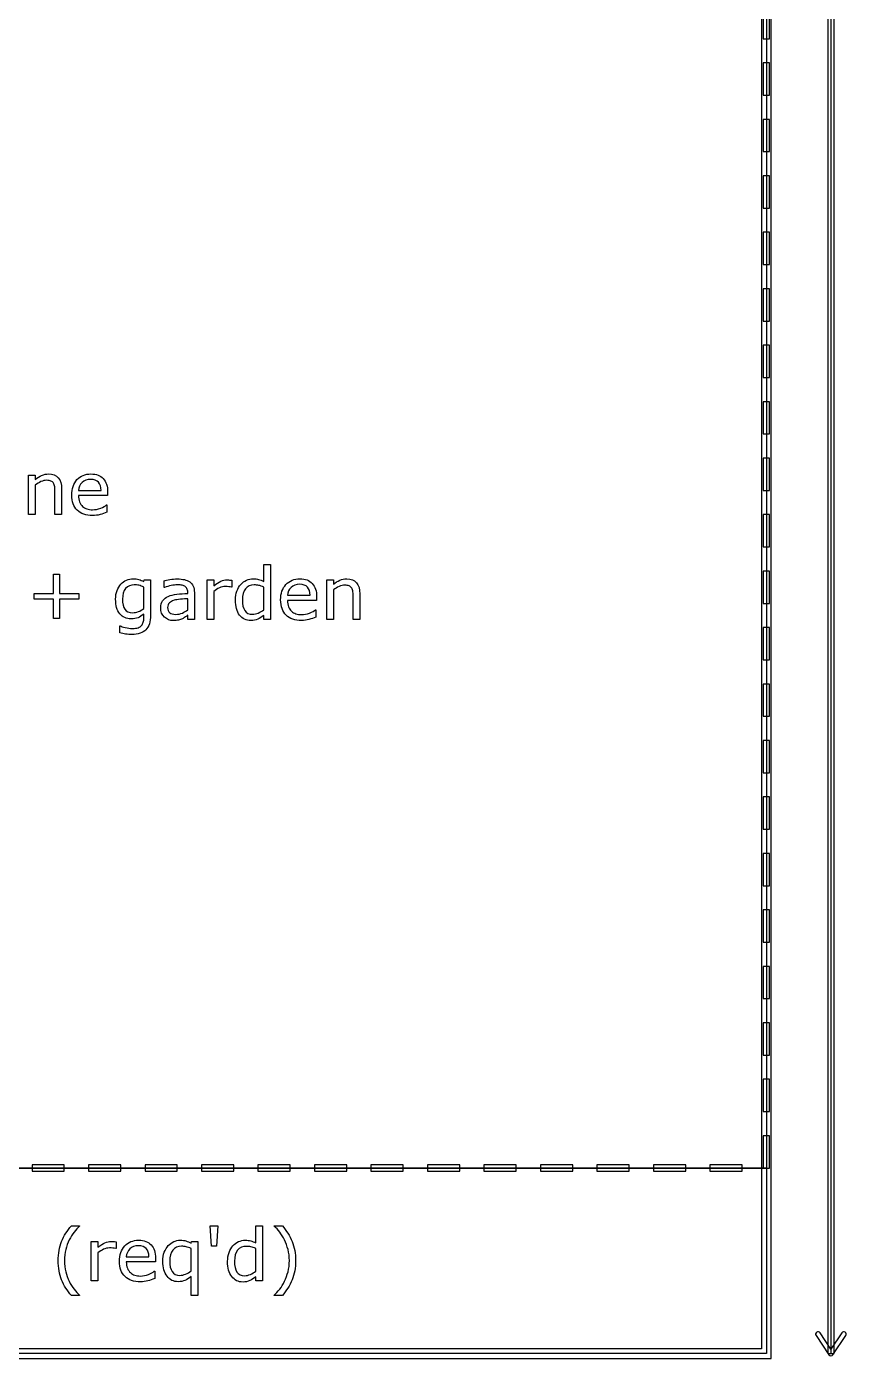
# Model space of a CAD drawing. Extents: x -13 to 750, y 12 to 2314.
# Drawn here: x 176.3 to 277.9, y 1266.3 to 1431.4 of the extents above; entities that cross this region are included whole.
import ezdxf

# ---------------------------------------------------------------- set-up
doc = ezdxf.new("R2010")
doc.units = 0
doc.layers.get('0').update_dxf_attribs({"linetype": 'CONTINUOUS'})

msp = doc.modelspace()

# ---------------------------------------------------------------- linework, layer by layer
at = {"color": 7}
for points in [[(43.400391, 1718.48961), (43.400391, 1266.2904), (268.59961, 1266.2904), (268.59961, 1718.48961)], [(44.599609, 1717.29039), (267.40039, 1717.29039), (267.40039, 1267.4896), (44.599609, 1267.4896)], [(275.59961, 1717.89), (275.59961, 1266.89), (276.40039, 1266.89), (276.40039, 1717.89)], [(44, 1433.89), (268, 1433.89), (268, 1289.89), (44, 1289.89)], [(267.59961, 1433.89), (267.59961, 1429.89), (268.40039, 1429.89), (268.40039, 1433.89)], [(267.59961, 1426.89), (267.59961, 1422.89), (268.40039, 1422.89), (268.40039, 1426.89)], [(267.59961, 1419.89), (267.59961, 1415.89), (268.40039, 1415.89), (268.40039, 1419.89)], [(267.59961, 1412.89), (267.59961, 1408.89), (268.40039, 1408.89), (268.40039, 1412.89)], [(267.59961, 1405.89), (267.59961, 1401.89), (268.40039, 1401.89), (268.40039, 1405.89)], [(267.59961, 1398.89), (267.59961, 1394.89), (268.40039, 1394.89), (268.40039, 1398.89)], [(267.59961, 1391.89), (267.59961, 1387.89), (268.40039, 1387.89), (268.40039, 1391.89)], [(267.59961, 1384.89), (267.59961, 1380.89), (268.40039, 1380.89), (268.40039, 1384.89)], [(267.59961, 1377.89), (267.59961, 1373.89), (268.40039, 1373.89), (268.40039, 1377.89)], [(267.59961, 1370.89), (267.59961, 1366.89), (268.40039, 1366.89), (268.40039, 1370.89)], [(267.59961, 1363.89), (267.59961, 1359.89), (268.40039, 1359.89), (268.40039, 1363.89)], [(182.79565, 1360.40367), (180.40063, 1360.40367), (180.40063, 1358.00865), (179.67114, 1358.00865), (179.67114, 1360.40367), (177.27612, 1360.40367), (177.27612, 1361.1068), (179.67114, 1361.1068), (179.67114, 1363.50182), (180.40063, 1363.50182), (180.40063, 1361.1068), (182.79565, 1361.1068)], [(190.85083, 1359.2391)], [(196.29565, 1359.09852)], [(205.70435, 1359.09847)], [(267.59961, 1356.89), (267.59961, 1352.89), (268.40039, 1352.89), (268.40039, 1356.89)], [(267.59961, 1349.89), (267.59961, 1345.89), (268.40039, 1345.89), (268.40039, 1349.89)], [(267.59961, 1342.89), (267.59961, 1338.89), (268.40039, 1338.89), (268.40039, 1342.89)], [(267.59961, 1335.89), (267.59961, 1331.89), (268.40039, 1331.89), (268.40039, 1335.89)], [(267.59961, 1328.89), (267.59961, 1324.89), (268.40039, 1324.89), (268.40039, 1328.89)], [(267.59961, 1321.89), (267.59961, 1317.89), (268.40039, 1317.89), (268.40039, 1321.89)], [(267.59961, 1314.89), (267.59961, 1310.89), (268.40039, 1310.89), (268.40039, 1314.89)], [(267.59961, 1307.89), (267.59961, 1303.89), (268.40039, 1303.89), (268.40039, 1307.89)], [(267.59961, 1300.89), (267.59961, 1296.89), (268.40039, 1296.89), (268.40039, 1300.89)], [(267.59961, 1293.89), (267.59961, 1289.89), (268.40039, 1289.89), (268.40039, 1293.89)], [(44, 1289.89), (268, 1289.89), (268, 1266.89), (44, 1266.89)], [(177, 1290.2904), (177, 1289.4896), (181, 1289.4896), (181, 1290.2904)], [(184, 1290.2904), (184, 1289.4896), (188, 1289.4896), (188, 1290.2904)], [(191, 1290.2904), (191, 1289.4896), (195, 1289.4896), (195, 1290.2904)], [(198, 1290.2904), (198, 1289.4896), (202, 1289.4896), (202, 1290.2904)], [(205, 1290.2904), (205, 1289.4896), (209, 1289.4896), (209, 1290.2904)], [(212, 1290.2904), (212, 1289.4896), (216, 1289.4896), (216, 1290.2904)], [(219, 1290.2904), (219, 1289.4896), (223, 1289.4896), (223, 1290.2904)], [(226, 1290.2904), (226, 1289.4896), (230, 1289.4896), (230, 1290.2904)], [(233, 1290.2904), (233, 1289.4896), (237, 1289.4896), (237, 1290.2904)], [(240, 1290.2904), (240, 1289.4896), (244, 1289.4896), (244, 1290.2904)], [(247, 1290.2904), (247, 1289.4896), (251, 1289.4896), (251, 1290.2904)], [(254, 1290.2904), (254, 1289.4896), (258, 1289.4896), (258, 1290.2904)], [(261, 1290.2904), (261, 1289.4896), (265, 1289.4896), (265, 1290.2904)], [(200.0376, 1282.7279), (199.84863, 1280.1835), (199.25098, 1280.1835), (199.06201, 1282.7279)], [(274.23437, 1269.5404)]]:
    msp.add_lwpolyline(points, close=True, dxfattribs=at)
for points in [[(276, 1717.89), (276, 1266.89)], [(177.39263, 1374.55506), (177.39263, 1370.89), (176.56646, 1370.89), (176.56646, 1375.79869), (177.39263, 1375.79869), (177.39263, 1375.25377)], [(180.6709, 1370.89), (179.84473, 1370.89), (179.84473, 1373.68492)], [(180.67095, 1374.07604), (180.6709, 1370.89)], [(182.75391, 1373.89146), (185.56641, 1373.89146)], [(186.37056, 1373.70689), (186.37061, 1373.25865)], [(186.37061, 1373.25865), (182.75391, 1373.25865)], [(186.22998, 1372.08971), (186.27388, 1372.08971), (186.27388, 1371.18883)], [(205.70435, 1362.60093), (205.70435, 1364.72788), (206.53052, 1364.72788), (206.53052, 1357.89)], [(190.85077, 1362.58771), (190.90347, 1362.79865), (191.67691, 1362.79865), (191.677, 1358.44811)], [(193.42603, 1361.85392), (193.38213, 1361.85392), (193.38213, 1362.69327)], [(199.53447, 1361.37486), (199.53447, 1357.89), (198.7083, 1357.89), (198.7083, 1362.79869), (199.53447, 1362.79869), (199.53447, 1362.07359)], [(201.77129, 1362.74599), (201.77124, 1361.89781)], [(214.34394, 1361.55506), (214.34394, 1357.89), (213.51777, 1357.89), (213.51777, 1362.79869), (214.34394, 1362.79869), (214.34394, 1362.25377)], [(190.85083, 1359.23912), (190.85083, 1361.91539)], [(196.29565, 1361.13317), (196.29565, 1361.26062)], [(196.29565, 1359.0985), (196.29565, 1360.4652)], [(197.11748, 1361.22109), (197.11743, 1357.89)], [(201.77124, 1361.89781), (201.72734, 1361.89781)], [(205.70435, 1359.0985), (205.70435, 1361.91539)], [(208.64868, 1360.89146), (211.46118, 1360.89146)], [(212.26534, 1360.70689), (212.26538, 1360.25865)], [(217.62231, 1357.89), (216.79614, 1357.89), (216.79614, 1360.68492)], [(217.62226, 1361.07604), (217.62231, 1357.89)], [(212.26538, 1360.25865), (208.64868, 1360.25865)], [(212.12476, 1359.08971), (212.16866, 1359.08971), (212.16866, 1358.18883)], [(190.85077, 1358.1097), (190.85077, 1358.55794)], [(197.11743, 1357.89), (196.29565, 1357.89), (196.29565, 1358.41295)], [(206.53052, 1357.89), (205.70435, 1357.89), (205.70435, 1358.40416)], [(187.87134, 1356.24202), (187.87134, 1357.08577), (187.91524, 1357.08577)], [(181.87939, 1282.7279), (182.88574, 1282.7279), (182.88574, 1282.6839)], [(204.72656, 1280.6004), (204.72656, 1282.7274), (205.55273, 1282.7274), (205.55273, 1275.89)], [(207.01172, 1282.684), (207.01172, 1282.728), (208.01807, 1282.728)], [(185.17094, 1279.3754), (185.17094, 1275.89), (184.34477, 1275.89), (184.34477, 1280.7987), (185.17094, 1280.7987), (185.17094, 1280.0736)], [(187.40771, 1279.8978), (187.36381, 1279.8978)], [(187.40775, 1280.7457), (187.40771, 1279.8978)], [(196.70215, 1280.5877), (196.75485, 1280.7986), (197.52829, 1280.7986), (197.52832, 1274.0795)], [(196.70215, 1277.138), (196.70215, 1279.9154)], [(204.72656, 1277.0985), (204.72656, 1279.9154)], [(188.67773, 1278.8915), (191.49023, 1278.8915)], [(192.29443, 1278.2587), (188.67773, 1278.2587)], [(192.29439, 1278.7069), (192.29443, 1278.2587)], [(209.65723, 1278.4038), (209.65723, 1278.4037)], [(192.15381, 1277.0897), (192.19771, 1277.0897), (192.19771, 1276.1888)], [(196.70215, 1277.1385), (196.70215, 1277.138)], [(197.52832, 1274.0795), (196.70215, 1274.0795), (196.70215, 1276.4437)], [(204.72656, 1277.0983), (204.72656, 1277.0985)], [(205.55273, 1275.89), (204.72656, 1275.89), (204.72656, 1276.4042)], [(182.88574, 1274.0795), (181.87939, 1274.0795)], [(182.88574, 1274.1234), (182.88574, 1274.0795)], [(208.01807, 1274.0795), (207.01172, 1274.0795), (207.01172, 1274.1235)], [(274.15037, 1269.1244), (275.74998, 1266.724)], [(277.34958, 1269.4564), (276, 1267.431), (274.65039, 1269.4564)], [(276.24998, 1266.724), (277.84959, 1269.1244)]]:
    msp.add_lwpolyline(points, dxfattribs=at)
for points in [[(177.39263, 1375.25377), (177.650443, 1375.467637), (177.917043, 1375.63463), (178.19243, 1375.75475)], [(178.19243, 1375.75475), (178.467823, 1375.874863), (178.75054, 1375.93492), (179.04058, 1375.93492)], [(179.04058, 1375.93492), (179.570853, 1375.93492), (179.97515, 1375.775253), (180.25347, 1375.45592)], [(180.25347, 1375.45592), (180.53179, 1375.13658), (180.67095, 1374.67662), (180.67095, 1374.07604)], [(182.56929, 1375.2274), (183.008743, 1375.69908), (183.58589, 1375.93492), (184.30073, 1375.93492)], [(184.30073, 1375.93492), (184.962843, 1375.93492), (185.47261, 1375.74156), (185.83003, 1375.35484)], [(185.83003, 1375.35484), (186.190383, 1374.968127), (186.37056, 1374.41881), (186.37056, 1373.70689)], [(178.10015, 1374.98133), (177.854057, 1374.870003), (177.618217, 1374.727913), (177.39263, 1374.55506)], [(178.80767, 1375.14832), (178.582083, 1375.14832), (178.346243, 1375.092657), (178.10015, 1374.98133)], [(179.3438, 1375.05602), (179.206107, 1375.117553), (179.027397, 1375.14832), (178.80767, 1375.14832)], [(179.66021, 1374.78355), (179.586963, 1374.906603), (179.481493, 1374.997427), (179.3438, 1375.05602)], [(179.80523, 1374.31773), (179.77883, 1374.51695), (179.73049, 1374.672223), (179.66021, 1374.78355)], [(179.84473, 1373.68492), (179.84473, 1373.910507), (179.831563, 1374.121443), (179.80523, 1374.31773)], [(181.9145, 1373.31578), (181.9145, 1374.118513), (182.132763, 1374.75572), (182.56929, 1375.2274)], [(183.19775, 1374.86266), (182.93701, 1374.601913), (182.789063, 1374.27818), (182.75391, 1373.89146)], [(184.25684, 1375.25377), (183.814453, 1375.25377), (183.461423, 1375.1234), (183.19775, 1374.86266)], [(185.23682, 1374.89781), (185.022953, 1375.135117), (184.696293, 1375.25377), (184.25684, 1375.25377)], [(185.56641, 1373.89146), (185.563743, 1374.32506), (185.45388, 1374.66051), (185.23682, 1374.89781)], [(182.60005, 1371.43492), (182.143017, 1371.877307), (181.9145, 1372.50426), (181.9145, 1373.31578)], [(182.75391, 1373.25865), (182.75391, 1372.956897), (182.79932, 1372.693227), (182.89014, 1372.46764)], [(182.89014, 1372.46764), (182.98096, 1372.24498), (183.10547, 1372.061873), (183.26367, 1371.91832)], [(185.50488, 1371.6942), (185.844727, 1371.828967), (186.086427, 1371.960803), (186.22998, 1372.08971)], [(184.50727, 1370.77574), (183.692817, 1370.77574), (183.057077, 1370.995467), (182.60005, 1371.43492)], [(183.26367, 1371.91832), (183.416017, 1371.777693), (183.596193, 1371.672223), (183.8042, 1371.60191)], [(183.8042, 1371.60191), (184.01514, 1371.531603), (184.246587, 1371.49645), (184.49854, 1371.49645)], [(184.49854, 1371.49645), (184.83252, 1371.49645), (185.167967, 1371.562367), (185.50488, 1371.6942)], [(185.42134, 1370.89439), (185.1313, 1370.81529), (184.82661, 1370.77574), (184.50727, 1370.77574)], [(186.27388, 1371.18883), (185.99556, 1371.071643), (185.71138, 1370.973497), (185.42134, 1370.89439)], [(187.5329, 1361.4803), (187.653013, 1361.78792), (187.81561, 1362.053057), (188.02069, 1362.27571)], [(188.02069, 1362.27571), (188.211123, 1362.483717), (188.44257, 1362.64485), (188.71503, 1362.75911)], [(189.6731, 1362.19223), (189.218993, 1362.19223), (188.86157, 1362.039883), (188.60083, 1361.73519)], [(188.71503, 1362.75911), (188.98749, 1362.876297), (189.258487, 1362.93489), (189.52802, 1362.93489)], [(189.52802, 1362.93489), (189.8122, 1362.93489), (190.049503, 1362.90559), (190.23993, 1362.84699)], [(190.2356, 1362.12633), (190.0481, 1362.170263), (189.8606, 1362.19223), (189.6731, 1362.19223)], [(190.85083, 1361.91539), (190.631103, 1362.014997), (190.426027, 1362.08531), (190.2356, 1362.12633)], [(190.23993, 1362.84699), (190.43329, 1362.791323), (190.636903, 1362.704897), (190.85077, 1362.58771)], [(193.38213, 1362.69327), (193.543263, 1362.737203), (193.776173, 1362.785543), (194.08086, 1362.83829)], [(194.2522, 1362.10001), (193.985593, 1362.044343), (193.710203, 1361.962313), (193.42603, 1361.85392)], [(194.08086, 1362.83829), (194.385547, 1362.891023), (194.68584, 1362.91739), (194.98174, 1362.91739)], [(194.97729, 1362.18791), (194.760497, 1362.18791), (194.5188, 1362.15861), (194.2522, 1362.10001)], [(195.49146, 1362.15271), (195.327393, 1362.176177), (195.156003, 1362.18791), (194.97729, 1362.18791)], [(194.98174, 1362.91739), (195.32744, 1362.91739), (195.627733, 1362.88809), (195.88262, 1362.82949)], [(195.91333, 1362.01647), (195.796143, 1362.083857), (195.65552, 1362.12927), (195.49146, 1362.15271)], [(195.88262, 1362.82949), (196.140433, 1362.773823), (196.36309, 1362.677143), (196.55059, 1362.53945)], [(196.55059, 1362.53945), (196.735157, 1362.40469), (196.87578, 1362.230373), (196.97246, 1362.0165)], [(199.53447, 1362.07359), (199.862597, 1362.337263), (200.151173, 1362.5233), (200.4002, 1362.6317)], [(200.4002, 1362.6317), (200.652153, 1362.743027), (200.9085, 1362.79869), (201.16924, 1362.79869)], [(201.16924, 1362.79869), (201.312793, 1362.79869), (201.416797, 1362.79429), (201.48125, 1362.78549)], [(201.48125, 1362.78549), (201.545717, 1362.77949), (201.642397, 1362.766323), (201.77129, 1362.74599)], [(202.38647, 1361.41881), (202.50659, 1361.744003), (202.667723, 1362.02086), (202.86987, 1362.24938)], [(202.86987, 1362.24938), (203.06909, 1362.472033), (203.300537, 1362.641953), (203.56421, 1362.75914)], [(204.53101, 1362.17903), (204.068117, 1362.17903), (203.707763, 1362.017897), (203.44995, 1361.69563)], [(203.56421, 1362.75914), (203.83081, 1362.876327), (204.1062, 1362.93492), (204.39038, 1362.93492)], [(204.39038, 1362.93492), (204.648193, 1362.93492), (204.87671, 1362.907087), (205.07593, 1362.85142)], [(205.10669, 1362.12193), (204.93091, 1362.159997), (204.739017, 1362.17903), (204.53101, 1362.17903)], [(205.07593, 1362.85142), (205.27515, 1362.798687), (205.484623, 1362.71519), (205.70435, 1362.60093)], [(205.70435, 1361.91539), (205.48169, 1362.014997), (205.28247, 1362.083843), (205.10669, 1362.12193)], [(207.80929, 1360.31578), (207.80929, 1361.118513), (208.02755, 1361.75572), (208.46407, 1362.2274)], [(208.46407, 1362.2274), (208.903523, 1362.69908), (209.480673, 1362.93492), (210.19552, 1362.93492)], [(210.15161, 1362.25377), (209.70923, 1362.25377), (209.356203, 1362.1234), (209.09253, 1361.86266)], [(211.13159, 1361.89781), (210.917723, 1362.135117), (210.591063, 1362.25377), (210.15161, 1362.25377)], [(210.19552, 1362.93492), (210.857627, 1362.93492), (211.36739, 1362.74156), (211.72481, 1362.35484)], [(211.72481, 1362.35484), (212.085163, 1361.968127), (212.26534, 1361.41881), (212.26534, 1360.70689)], [(214.34394, 1362.25377), (214.601753, 1362.467637), (214.868357, 1362.63463), (215.14375, 1362.75475)], [(215.75898, 1362.14832), (215.533393, 1362.14832), (215.297553, 1362.092657), (215.05146, 1361.98133)], [(215.14375, 1362.75475), (215.419137, 1362.874863), (215.70185, 1362.93492), (215.99189, 1362.93492)], [(216.29512, 1362.05602), (216.15742, 1362.117553), (215.978707, 1362.14832), (215.75898, 1362.14832)], [(215.99189, 1362.93492), (216.522163, 1362.93492), (216.92646, 1362.775253), (217.20478, 1362.45592)], [(217.20478, 1362.45592), (217.4831, 1362.13658), (217.62226, 1361.67662), (217.62226, 1361.07604)], [(187.35712, 1360.39046), (187.35712, 1360.812333), (187.415713, 1361.175613), (187.5329, 1361.4803)], [(188.60083, 1361.73519), (188.34009, 1361.430503), (188.20972, 1360.988123), (188.20972, 1360.40805)], [(193.18433, 1360.21472), (193.345463, 1360.446167), (193.573977, 1360.627807), (193.86987, 1360.75964)], [(193.86987, 1360.75964), (194.168703, 1360.891473), (194.52759, 1360.98083), (194.94653, 1361.02771)], [(194.94653, 1361.02771), (195.365477, 1361.074577), (195.815183, 1361.10973), (196.29565, 1361.13317)], [(196.29565, 1360.4652), (196.043697, 1360.450533), (195.746333, 1360.428567), (195.40356, 1360.3993)], [(196.19458, 1361.72644), (196.130113, 1361.849487), (196.036363, 1361.946163), (195.91333, 1362.01647)], [(196.29565, 1361.26062), (196.29565, 1361.44812), (196.26196, 1361.603393), (196.19458, 1361.72644)], [(196.97246, 1362.0165), (197.06914, 1361.802633), (197.11748, 1361.537497), (197.11748, 1361.22109)], [(200.22002, 1361.80992), (199.982713, 1361.698593), (199.754197, 1361.553573), (199.53447, 1361.37486)], [(200.9583, 1361.98131), (200.70342, 1361.98131), (200.457327, 1361.92418), (200.22002, 1361.80992)], [(201.36699, 1361.95931), (201.252737, 1361.973977), (201.116507, 1361.98131), (200.9583, 1361.98131)], [(201.72734, 1361.89781), (201.604293, 1361.927077), (201.484177, 1361.947577), (201.36699, 1361.95931)], [(202.21069, 1360.30699), (202.21069, 1360.72301), (202.269283, 1361.093617), (202.38647, 1361.41881)], [(203.44995, 1361.69563), (203.192137, 1361.37337), (203.06323, 1360.91634), (203.06323, 1360.32454)], [(209.09253, 1361.86266), (208.83179, 1361.601913), (208.68384, 1361.27818), (208.64868, 1360.89146)], [(211.46118, 1360.89146), (211.458513, 1361.32506), (211.34865, 1361.66051), (211.13159, 1361.89781)], [(215.05146, 1361.98133), (214.805367, 1361.870003), (214.569527, 1361.727913), (214.34394, 1361.55506)], [(216.61152, 1361.78355), (216.53828, 1361.906603), (216.432813, 1361.997427), (216.29512, 1362.05602)], [(216.75654, 1361.31773), (216.730207, 1361.51695), (216.681867, 1361.672223), (216.61152, 1361.78355)], [(216.79614, 1360.68492), (216.79614, 1360.910507), (216.78294, 1361.121443), (216.75654, 1361.31773)], [(187.87128, 1358.59749), (187.528507, 1359.022297), (187.35712, 1359.619953), (187.35712, 1360.39046)], [(188.20972, 1360.40805), (188.20972, 1359.857263), (188.3064, 1359.439783), (188.49976, 1359.15561)], [(188.49976, 1359.15561), (188.693113, 1358.87143), (189.013913, 1358.72934), (189.46216, 1358.72934)], [(189.46216, 1358.72934), (189.702393, 1358.72934), (189.942627, 1358.77475), (190.18286, 1358.86557)], [(190.18286, 1358.86557), (190.426027, 1358.959317), (190.648683, 1359.083827), (190.85083, 1359.2391)], [(192.94702, 1359.31384), (192.94702, 1359.685907), (193.026123, 1359.9862), (193.18433, 1360.21472)], [(193.40845, 1358.19323), (193.10083, 1358.486203), (192.94702, 1358.85974), (192.94702, 1359.31384)], [(194.01929, 1359.95545), (193.872803, 1359.814823), (193.79956, 1359.62), (193.79956, 1359.37098)], [(193.79956, 1359.37098), (193.79956, 1359.089727), (193.88452, 1358.877323), (194.05444, 1358.73377)], [(194.59497, 1360.27186), (194.357663, 1360.204473), (194.16577, 1360.099003), (194.01929, 1359.95545)], [(195.40356, 1360.3993), (195.06372, 1360.370033), (194.79419, 1360.327553), (194.59497, 1360.27186)], [(195.62769, 1358.68982), (195.867923, 1358.80408), (196.090577, 1358.940313), (196.29565, 1359.09852)], [(202.72485, 1358.43053), (202.382077, 1358.881703), (202.21069, 1359.50719), (202.21069, 1360.30699)], [(203.06323, 1360.32454), (203.06323, 1359.741533), (203.16284, 1359.297687), (203.36206, 1358.993)], [(203.36206, 1358.993), (203.56128, 1358.69124), (203.880617, 1358.54036), (204.32007, 1358.54036)], [(205.03198, 1358.69417), (205.272213, 1358.799637), (205.496337, 1358.934403), (205.70435, 1359.09847)], [(208.49483, 1358.43492), (208.037803, 1358.877307), (207.80929, 1359.50426), (207.80929, 1360.31578)], [(208.64868, 1360.25865), (208.64868, 1359.956897), (208.69409, 1359.693227), (208.78491, 1359.46764)], [(208.78491, 1359.46764), (208.87573, 1359.24498), (209.000243, 1359.061873), (209.15845, 1358.91832)], [(209.15845, 1358.91832), (209.31079, 1358.777693), (209.490963, 1358.672223), (209.69897, 1358.60191)], [(211.39966, 1358.6942), (211.7395, 1358.828967), (211.9812, 1358.960803), (212.12476, 1359.08971)], [(189.26874, 1357.96468), (188.6828, 1357.96468), (188.21698, 1358.175617), (187.87128, 1358.59749)], [(190.13446, 1358.1097), (189.908873, 1358.01302), (189.6203, 1357.96468), (189.26874, 1357.96468)], [(190.85077, 1358.55794), (190.601743, 1358.35872), (190.362973, 1358.209307), (190.13446, 1358.1097)], [(190.13448, 1356.87483), (190.319053, 1356.942217), (190.46261, 1357.035967), (190.56515, 1357.15608)], [(190.56515, 1357.15608), (190.667683, 1357.27034), (190.740923, 1357.408037), (190.78487, 1357.56917)], [(190.78487, 1357.56917), (190.828803, 1357.730303), (190.85077, 1357.91048), (190.85077, 1358.1097)], [(191.677, 1358.44811), (191.677, 1357.616077), (191.488037, 1357.005237), (191.11011, 1356.61559)], [(194.53345, 1357.75378), (194.091063, 1357.75378), (193.716063, 1357.900263), (193.40845, 1358.19323)], [(194.05444, 1358.73377), (194.224367, 1358.593143), (194.483647, 1358.52283), (194.83228, 1358.52283)], [(195.16187, 1357.82408), (194.983157, 1357.777213), (194.773683, 1357.75378), (194.53345, 1357.75378)], [(194.83228, 1358.52283), (195.122313, 1358.52283), (195.38745, 1358.578493), (195.62769, 1358.68982)], [(195.63647, 1357.99107), (195.498777, 1357.92369), (195.340577, 1357.868027), (195.16187, 1357.82408)], [(195.99683, 1358.20201), (195.873783, 1358.114123), (195.753663, 1358.04381), (195.63647, 1357.99107)], [(196.29565, 1358.41295), (196.22241, 1358.36315), (196.122803, 1358.292837), (195.99683, 1358.20201)], [(204.12231, 1357.75377), (203.536377, 1357.75377), (203.070557, 1357.979357), (202.72485, 1358.43053)], [(204.96167, 1357.92516), (204.703857, 1357.8109), (204.42407, 1357.75377), (204.12231, 1357.75377)], [(204.32007, 1358.54036), (204.554443, 1358.54036), (204.791747, 1358.59163), (205.03198, 1358.69417)], [(205.70435, 1358.40416), (205.467043, 1358.19908), (205.219483, 1358.039413), (204.96167, 1357.92516)], [(210.40206, 1357.77574), (209.587607, 1357.77574), (208.951863, 1357.995467), (208.49483, 1358.43492)], [(209.69897, 1358.60191), (209.90991, 1358.531603), (210.141357, 1358.49645), (210.39331, 1358.49645)], [(210.39331, 1358.49645), (210.727297, 1358.49645), (211.062747, 1358.562367), (211.39966, 1358.6942)], [(211.31612, 1357.89439), (211.02608, 1357.81529), (210.721393, 1357.77574), (210.40206, 1357.77574)], [(212.16866, 1358.18883), (211.89034, 1358.071643), (211.60616, 1357.973497), (211.31612, 1357.89439)], [(188.60083, 1356.08821), (188.354737, 1356.123343), (188.111573, 1356.174613), (187.87134, 1356.24202)], [(187.91524, 1357.08577), (188.050007, 1357.033037), (188.263873, 1356.968583), (188.55684, 1356.89241)], [(188.55684, 1356.89241), (188.849813, 1356.81331), (189.142783, 1356.77376), (189.43575, 1356.77376)], [(189.36548, 1356.03111), (189.10474, 1356.03111), (188.849857, 1356.050143), (188.60083, 1356.08821)], [(191.11011, 1356.61559), (190.732177, 1356.225937), (190.150633, 1356.03111), (189.36548, 1356.03111)], [(189.43575, 1356.77376), (189.717003, 1356.77376), (189.949913, 1356.80745), (190.13448, 1356.87483)], [(180.6709, 1280.7811), (180.958007, 1281.484233), (181.360837, 1282.133167), (181.87939, 1282.7279)], [(182.20459, 1281.9413), (181.990723, 1281.662967), (181.791503, 1281.337767), (181.60693, 1280.9657)], [(182.88574, 1282.6839), (182.64844, 1282.470033), (182.42139, 1282.2225), (182.20459, 1281.9413)], [(207.68848, 1281.9414), (207.474613, 1282.2226), (207.249027, 1282.470133), (207.01172, 1282.684)], [(208.29053, 1280.9658), (208.105957, 1281.337867), (207.905273, 1281.663067), (207.68848, 1281.9414)], [(208.01807, 1282.728), (208.536623, 1282.133267), (208.939453, 1281.484333), (209.22656, 1280.7812)], [(180.24023, 1278.4037), (180.24023, 1279.2855), (180.383787, 1280.077967), (180.6709, 1280.7811)], [(181.17627, 1279.7748), (181.06787, 1279.3412), (181.01367, 1278.884167), (181.01367, 1278.4037)], [(181.60693, 1280.9657), (181.43115, 1280.605367), (181.287597, 1280.2084), (181.17627, 1279.7748)], [(185.17094, 1280.0736), (185.499067, 1280.337267), (185.78764, 1280.5233), (186.03666, 1280.6317)], [(185.85649, 1279.8104), (185.619183, 1279.699067), (185.390667, 1279.554067), (185.17094, 1279.3754)], [(186.59477, 1279.9818), (186.339883, 1279.9818), (186.09379, 1279.924667), (185.85649, 1279.8104)], [(186.03666, 1280.6317), (186.288613, 1280.743033), (186.54496, 1280.7987), (186.8057, 1280.7987)], [(187.00346, 1279.9598), (186.8892, 1279.974467), (186.75297, 1279.9818), (186.59477, 1279.9818)], [(186.8057, 1280.7987), (186.94926, 1280.7987), (187.053267, 1280.794367), (187.11772, 1280.7857)], [(187.36381, 1279.8978), (187.240763, 1279.927133), (187.120647, 1279.9478), (187.00346, 1279.9598)], [(187.11772, 1280.7857), (187.182187, 1280.779033), (187.278863, 1280.7657), (187.40775, 1280.7457)], [(187.83834, 1278.3158), (187.83834, 1279.118533), (188.0566, 1279.755733), (188.49312, 1280.2274)], [(188.49312, 1280.2274), (188.932573, 1280.699067), (189.509723, 1280.9349), (190.22457, 1280.9349)], [(189.12158, 1279.8627), (188.86084, 1279.6019), (188.71289, 1279.278167), (188.67773, 1278.8915)], [(190.18066, 1280.2538), (189.73828, 1280.2538), (189.385253, 1280.123433), (189.12158, 1279.8627)], [(191.16064, 1279.8978), (190.946773, 1280.135133), (190.620113, 1280.2538), (190.18066, 1280.2538)], [(190.22457, 1280.9349), (190.886677, 1280.9349), (191.396443, 1280.741533), (191.75387, 1280.3548)], [(191.49023, 1278.8915), (191.487563, 1279.3251), (191.3777, 1279.660533), (191.16064, 1279.8978)], [(191.75387, 1280.3548), (192.114217, 1279.968133), (192.29439, 1279.418833), (192.29439, 1278.7069)], [(193.38867, 1279.4452), (193.511717, 1279.7704), (193.67285, 1280.042867), (193.87207, 1280.2626)], [(193.87207, 1280.2626), (194.06543, 1280.476467), (194.29248, 1280.641967), (194.55322, 1280.7591)], [(194.43457, 1279.705), (194.18555, 1279.382733), (194.06104, 1278.9374), (194.06104, 1278.369)], [(195.52441, 1280.1927), (195.046877, 1280.1927), (194.683597, 1280.030133), (194.43457, 1279.705)], [(194.55322, 1280.7591), (194.813967, 1280.8763), (195.089357, 1280.9349), (195.37939, 1280.9349)], [(195.37939, 1280.9349), (195.643063, 1280.9349), (195.875973, 1280.905567), (196.07812, 1280.8469)], [(196.0957, 1280.1307), (195.91992, 1280.172033), (195.72949, 1280.1927), (195.52441, 1280.1927)], [(196.07812, 1280.8469), (196.2832, 1280.788233), (196.49121, 1280.701833), (196.70215, 1280.5877)], [(196.70215, 1279.9154), (196.47363, 1280.017933), (196.27148, 1280.0897), (196.0957, 1280.1307)], [(201.40869, 1279.4188), (201.52881, 1279.744), (201.689943, 1280.020867), (201.89209, 1280.2494)], [(201.89209, 1280.2494), (202.09131, 1280.472067), (202.322757, 1280.641967), (202.58643, 1280.7591)], [(202.47217, 1279.6955), (202.214357, 1279.373233), (202.08545, 1278.9162), (202.08545, 1278.3244)], [(203.55322, 1280.1789), (203.090333, 1280.1789), (202.729983, 1280.017767), (202.47217, 1279.6955)], [(202.58643, 1280.7591), (202.85303, 1280.8763), (203.12842, 1280.9349), (203.4126, 1280.9349)], [(203.4126, 1280.9349), (203.670413, 1280.9349), (203.898927, 1280.9069), (204.09814, 1280.8509)], [(204.12891, 1280.1219), (203.953123, 1280.1599), (203.761227, 1280.1789), (203.55322, 1280.1789)], [(204.09814, 1280.8509), (204.29736, 1280.798233), (204.506833, 1280.714733), (204.72656, 1280.6004)], [(204.72656, 1279.9154), (204.503907, 1280.015), (204.30469, 1280.083833), (204.12891, 1280.1219)], [(208.72119, 1279.7749), (208.61279, 1280.2085), (208.469237, 1280.605467), (208.29053, 1280.9658)], [(208.88379, 1278.4038), (208.88379, 1278.884267), (208.82959, 1279.3413), (208.72119, 1279.7749)], [(209.22656, 1280.7812), (209.513673, 1280.078067), (209.65723, 1279.2856), (209.65723, 1278.4038)], [(180.6709, 1276.0262), (180.383787, 1276.729333), (180.24023, 1277.521833), (180.24023, 1278.4037)], [(181.01367, 1278.4037), (181.01367, 1277.9027), (181.066403, 1277.4442), (181.17187, 1277.0282)], [(188.52389, 1276.4349), (188.066857, 1276.8773), (187.83834, 1277.504267), (187.83834, 1278.3158)], [(188.67773, 1278.2587), (188.67773, 1277.9569), (188.72314, 1277.6932), (188.81396, 1277.4676)], [(193.2085, 1278.329), (193.2085, 1278.750867), (193.268557, 1279.122933), (193.38867, 1279.4452)], [(193.72705, 1276.4657), (193.38135, 1276.916833), (193.2085, 1277.537933), (193.2085, 1278.329)], [(194.06104, 1278.369), (194.06104, 1277.7948), (194.160647, 1277.352433), (194.35986, 1277.0419)], [(201.23291, 1278.307), (201.23291, 1278.723), (201.291503, 1279.0936), (201.40869, 1279.4188)], [(201.74707, 1276.4305), (201.404297, 1276.8817), (201.23291, 1277.5072), (201.23291, 1278.307)], [(202.08545, 1278.3244), (202.08545, 1277.7414), (202.18506, 1277.297533), (202.38428, 1276.9928)], [(208.72119, 1277.0283), (208.82959, 1277.4443), (208.88379, 1277.9028), (208.88379, 1278.4038)], [(209.65723, 1278.4037), (209.65723, 1277.521833), (209.513673, 1276.729333), (209.22656, 1276.0262)], [(181.17187, 1277.0282), (181.28027, 1276.6122), (181.42529, 1276.2167), (181.60693, 1275.8417)], [(190.43111, 1275.7757), (189.616657, 1275.7757), (188.980917, 1275.995433), (188.52389, 1276.4349)], [(188.81396, 1277.4676), (188.904787, 1277.245), (189.0293, 1277.0619), (189.1875, 1276.9183)], [(189.1875, 1276.9183), (189.339847, 1276.7777), (189.520023, 1276.672233), (189.72803, 1276.6019)], [(189.72803, 1276.6019), (189.938963, 1276.531567), (190.170407, 1276.4964), (190.42236, 1276.4964)], [(190.42236, 1276.4964), (190.756347, 1276.4964), (191.091797, 1276.562333), (191.42871, 1276.6942)], [(191.42871, 1276.6942), (191.768557, 1276.828933), (192.010257, 1276.960767), (192.15381, 1277.0897)], [(195.12451, 1275.7933), (194.541503, 1275.7933), (194.075683, 1276.017433), (193.72705, 1276.4657)], [(194.35986, 1277.0419), (194.562013, 1276.734233), (194.87842, 1276.5804), (195.30908, 1276.5804)], [(195.30908, 1276.5804), (195.549313, 1276.5804), (195.78955, 1276.631667), (196.02979, 1276.7342)], [(196.70215, 1276.4437), (196.447263, 1276.223967), (196.193843, 1276.0599), (195.94189, 1275.9515)], [(196.02979, 1276.7342), (196.270023, 1276.839733), (196.494143, 1276.9745), (196.70215, 1277.1385)], [(203.14453, 1275.7538), (202.55859, 1275.7538), (202.09277, 1275.979367), (201.74707, 1276.4305)], [(202.38428, 1276.9928), (202.5835, 1276.691067), (202.902837, 1276.5402), (203.34229, 1276.5402)], [(203.34229, 1276.5402), (203.576663, 1276.5402), (203.813967, 1276.591467), (204.0542, 1276.694)], [(204.72656, 1276.4042), (204.48926, 1276.199067), (204.241703, 1276.0394), (203.98389, 1275.9252)], [(204.0542, 1276.694), (204.294433, 1276.799467), (204.518553, 1276.934233), (204.72656, 1277.0983)], [(208.29053, 1275.8418), (208.47217, 1276.2168), (208.615723, 1276.6123), (208.72119, 1277.0283)], [(181.87939, 1274.0795), (181.360837, 1274.674167), (180.958007, 1275.323067), (180.6709, 1276.0262)], [(181.60693, 1275.8417), (181.782717, 1275.4813), (181.9834, 1275.1561), (182.20898, 1274.8661)], [(182.20898, 1274.8661), (182.434567, 1274.5731), (182.660153, 1274.325533), (182.88574, 1274.1234)], [(191.34517, 1275.8944), (191.055137, 1275.815267), (190.75045, 1275.7757), (190.43111, 1275.7757)], [(192.19771, 1276.1888), (191.91939, 1276.0716), (191.63521, 1275.973467), (191.34517, 1275.8944)], [(195.94189, 1275.9515), (195.689937, 1275.846033), (195.417477, 1275.7933), (195.12451, 1275.7933)], [(203.98389, 1275.9252), (203.726077, 1275.810933), (203.44629, 1275.7538), (203.14453, 1275.7538)], [(207.01172, 1274.1235), (207.237307, 1274.325633), (207.462893, 1274.5732), (207.68848, 1274.8662)], [(207.68848, 1274.8662), (207.916993, 1275.1562), (208.117677, 1275.4814), (208.29053, 1275.8418)], [(209.22656, 1276.0262), (208.939453, 1275.323067), (208.536623, 1274.674167), (208.01807, 1274.0795)], [(274.106176, 1269.349805), (274.090421, 1269.271782), (274.106319, 1269.190697), (274.15037, 1269.1244)], [(274.23437, 1269.5404), (274.168046, 1269.49639), (274.12193, 1269.427827), (274.106176, 1269.349805)], [(274.459786, 1269.584604), (274.381758, 1269.600359), (274.300668, 1269.584457), (274.23437, 1269.5404)], [(274.65039, 1269.4564), (274.60638, 1269.52273), (274.537813, 1269.568849), (274.459786, 1269.584604)], [(277.54018, 1269.584599), (277.462155, 1269.568845), (277.39359, 1269.522727), (277.34958, 1269.4564)], [(277.76559, 1269.5404), (277.699292, 1269.584454), (277.618205, 1269.600354), (277.54018, 1269.584599)], [(277.893784, 1269.349805), (277.87803, 1269.427827), (277.831914, 1269.49639), (277.76559, 1269.5404)], [(277.84959, 1269.1244), (277.893641, 1269.190697), (277.909539, 1269.271782), (277.893784, 1269.349805)], [(275.74998, 1266.724), (275.805572, 1266.64022), (275.899434, 1266.589856), (275.99998, 1266.589856)], [(275.99998, 1266.589856), (276.100526, 1266.589856), (276.194388, 1266.64022), (276.24998, 1266.724)]]:
    msp.add_open_spline(points, degree=3, dxfattribs=at)

doc.saveas('drawing.dxf')
